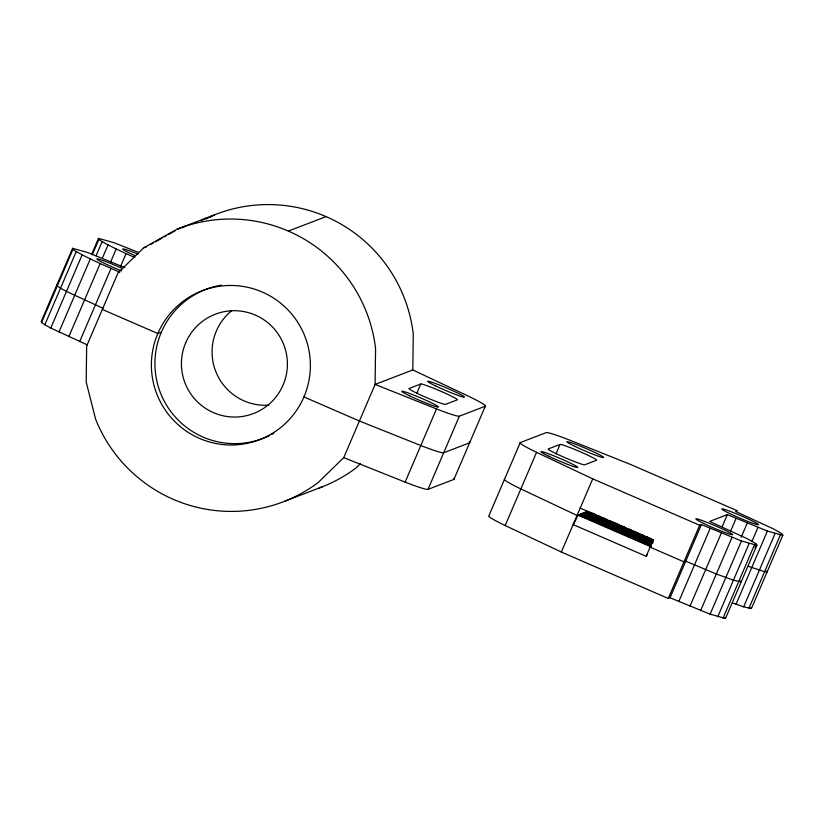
<?xml version="1.0" encoding="UTF-8"?>
<svg xmlns="http://www.w3.org/2000/svg" width="824" height="824" viewBox="0 0 824 824"><rect width="100%" height="100%" fill="white"/><g stroke="black" fill="none" stroke-linecap="round" stroke-linejoin="round"><path stroke-width="1.24" d="M343.742 457.608L405.13 482.122A42.817 2.843 23.2 0 0 428.006 489.363L453.921 479.413L485.295 406.222A42.817 2.843 23.2 0 0 468.98 396.457L412.803 369.955L413.267 333.998A146.281 145.621 69 0 0 214.57 214.817L176.872 229.288L143.685 247.839L118.017 272.847L86.654 346.039L86.19 381.996L95.553 419.014A146.281 145.621 69 0 0 318.074 482.617L343.742 457.608L375.105 384.417L375.569 348.47A146.281 145.621 69 0 0 176.872 229.288M124.764 267.584L87.962 252.608L72.574 248.312L41.2 321.504L41.581 322.544L44.846 324.769L50.769 328.034L87.323 344.885M41.581 322.544L72.955 249.353L72.574 248.312M44.846 324.769L76.22 251.578L72.955 249.353M50.769 328.034L82.132 254.843L76.22 251.578M91.907 253.71L98.489 238.363L113.877 242.668L138.514 252.432M58.937 332.113L90.3 258.921L82.132 254.843M92.298 254.75L98.87 239.403L98.489 238.363M96.058 255.8L102.135 241.638L98.87 239.403M102.485 257.891L108.047 244.903L102.135 241.638M68.794 336.738L100.168 263.546L90.3 258.921M110.653 261.97L116.215 248.982L108.047 244.903M79.681 341.579L111.055 268.387L100.168 263.546M120.52 266.585L126.082 253.596L116.215 248.982M416.728 393.45L420.776 384.005A19.951 1.318 23.2 0 1 440.799 391.256A19.951 1.318 23.2 0 1 457.299 399.856L445.516 404.378A19.951 1.318 23.2 0 1 425.493 397.127A19.951 1.318 23.2 0 1 408.992 388.526L420.776 384.005M405.13 482.122L436.504 408.92A42.817 2.843 23.2 0 0 459.38 416.172L485.295 406.222M428.006 489.363L459.38 416.172M782.8 535.332L782.419 534.292L779.154 532.067L773.231 528.792L735.585 511.467L737.346 510.787L630.432 464.396L569.044 439.882A42.817 2.843 23.2 0 0 546.158 432.641L520.243 442.581L488.879 515.773A42.817 2.843 23.2 0 0 505.184 525.537L561.36 552.049L668.285 598.451L670.046 597.771L710.123 614.168L725.511 618.464L756.885 545.272L756.504 544.231L753.239 542.007L747.317 538.741L709.67 521.417L727.335 514.629L767.401 531.037L782.8 535.332L751.426 608.524L743.66 606.835L732.485 602.88M505.184 525.537L536.558 452.345A42.817 2.843 23.2 0 1 520.243 442.581M555.973 453.88L560.021 444.435A19.951 1.318 23.2 0 1 580.055 451.676A19.951 1.318 23.2 0 1 596.545 460.286L584.762 464.798A19.951 1.318 23.2 0 1 564.739 457.557A19.951 1.318 23.2 0 1 548.248 448.956L560.021 444.435M561.36 552.049L592.734 478.857L536.558 452.345M650.981 546.806L577.933 515.113A9.981 0.68 -66.5 0 1 573.133 524.6L646.171 556.303L653.226 539.833L580.189 508.13M668.285 598.451L699.658 525.259L701.42 524.579L741.487 540.977L756.885 545.272M670.046 597.771L701.42 524.579M678.78 601.561L710.154 528.369M722.277 526.443L727.335 514.629M689.956 606.289L721.319 533.097M730.507 531.408L736.069 518.42M700.637 610.594L732.011 537.403M741.167 537.32L747.234 523.158M710.123 614.168L741.487 540.977M717.745 616.785L749.119 543.593M751.849 541.625L757.926 527.453M722.998 618.247L754.362 545.055M754.98 547.775L756.504 544.231M736.038 604.229L767.401 531.037M743.66 606.835L775.034 533.643M748.913 608.308L780.276 535.106M360.356 463.696L355.772 468.156A146.281 145.621 69 0 1 319.053 488.066M151.05 244.234L153.264 242.998M155.478 241.762L162.112 238.043M164.326 236.807L166.541 235.571M168.755 234.335L175.388 230.627M177.603 229.391L179.817 228.155M182.382 227.754L184.597 226.507M201.303 220.688L205.732 218.206M206.093 219.04L211.624 215.95M210.141 217.299L214.57 214.817M143.685 247.839L146.631 246.706M288.379 231.07L326.077 216.609M161.37 332.175L157.837 333.535L102.331 309.443M412.803 369.955L375.105 384.417L436.504 408.92M284.888 501.177L322.586 486.706M587.945 511.271L577.047 515.453L520.871 488.941A42.817 2.843 23.2 0 1 504.566 479.177M748.161 566.284L764.6 571.702L767.113 571.928L766.732 570.888M111.055 268.387L119.789 272.167M592.734 478.857L699.658 525.259M590.303 512.291L595.01 514.341M597.369 515.361L600.902 516.895M603.261 517.915L606.794 519.45M609.152 520.469L619.751 525.073M622.11 526.093L625.643 527.628M628.001 528.658L631.534 530.192M633.893 531.212L638.61 533.252M640.959 534.282L644.492 535.816M646.85 536.836L650.383 538.371M653.329 540.132L587.357 511.498A9.981 0.68 -66.5 0 1 586.667 513.095M585.586 512.178L652.742 541.317M653.329 542.058L584.999 512.404A9.981 0.68 -66.5 0 1 584.309 514.001M583.238 513.084L652.742 543.243M652.155 543.469L582.65 513.301A9.981 0.68 -66.5 0 1 581.95 514.897M580.879 513.98L651.568 544.654M650.981 544.88L580.292 514.207A9.981 0.68 -66.5 0 1 579.591 515.803M103.01 308.289L66.445 291.438L60.533 288.173L57.268 285.949L56.887 284.908M578.52 514.887L651.568 546.58L650.095 547.146L683.971 561.855L685.733 561.175L716.324 573.998L733.432 580.189L741.198 581.868L740.817 580.827M303.922 396.921L359.418 421.012L420.817 445.526A42.817 2.843 23.2 0 0 443.693 452.767L469.608 442.818A42.817 2.843 23.2 0 0 469.258 441.87M126.082 253.596L134.796 257.469M751.045 607.484L751.426 608.524M725.13 617.423L725.511 618.464M647.139 554.902A9.981 0.68 -66.5 0 1 646.171 556.303M262.753 438.481A79.804 79.444 69 0 1 160.361 392.646A79.804 79.444 69 0 1 204.949 289.708M206.072 289.265A79.804 79.444 69 0 1 221.45 285.145M273.805 433.269A79.804 79.444 69 0 1 271.642 434.454M269.458 435.577A79.804 79.444 69 0 1 263.876 438.038M121.674 270.911A19.951 1.318 23.2 0 1 96.83 258.983A19.951 1.318 23.2 0 1 121.612 268.191M134.662 255.461A19.951 1.318 23.2 0 1 122.838 248.93A19.951 1.318 23.2 0 1 138.072 254.153M453.571 478.466A42.817 2.843 23.2 0 1 453.921 479.413M268.779 405.171A53.21 52.963 69 0 1 231.359 310.967M574.689 446.268A19.951 1.318 23.2 0 0 603.611 457.567A19.951 1.318 23.2 0 0 577.748 445.094A19.951 1.318 23.2 0 0 574.689 446.268M548.774 456.218A19.951 1.318 23.2 0 0 577.696 467.517A19.951 1.318 23.2 0 0 551.833 455.044A19.951 1.318 23.2 0 0 548.774 456.218M703.614 523.405A19.951 1.318 23.2 0 0 732.536 534.704A19.951 1.318 23.2 0 0 706.673 522.231A19.951 1.318 23.2 0 0 703.614 523.405M729.528 513.465A19.951 1.318 23.2 0 0 758.451 524.764A19.951 1.318 23.2 0 0 732.587 512.291A19.951 1.318 23.2 0 0 729.528 513.465M157.837 333.535A79.804 79.444 69 0 0 240.237 444.466A79.804 79.444 69 0 0 294.57 317.693A79.804 79.444 69 0 0 157.837 333.535M409.528 395.788A19.951 1.318 23.2 0 0 438.45 407.087A19.951 1.318 23.2 0 0 412.587 394.614A19.951 1.318 23.2 0 0 409.528 395.788M435.443 385.848A19.951 1.318 23.2 0 0 464.365 397.147A19.951 1.318 23.2 0 0 438.502 384.674A19.951 1.318 23.2 0 0 435.443 385.848M185.719 342.743A53.21 52.963 69 0 0 240.649 416.697A53.21 52.963 69 0 0 276.874 332.185A53.21 52.963 69 0 0 185.719 342.743"/></g></svg>
